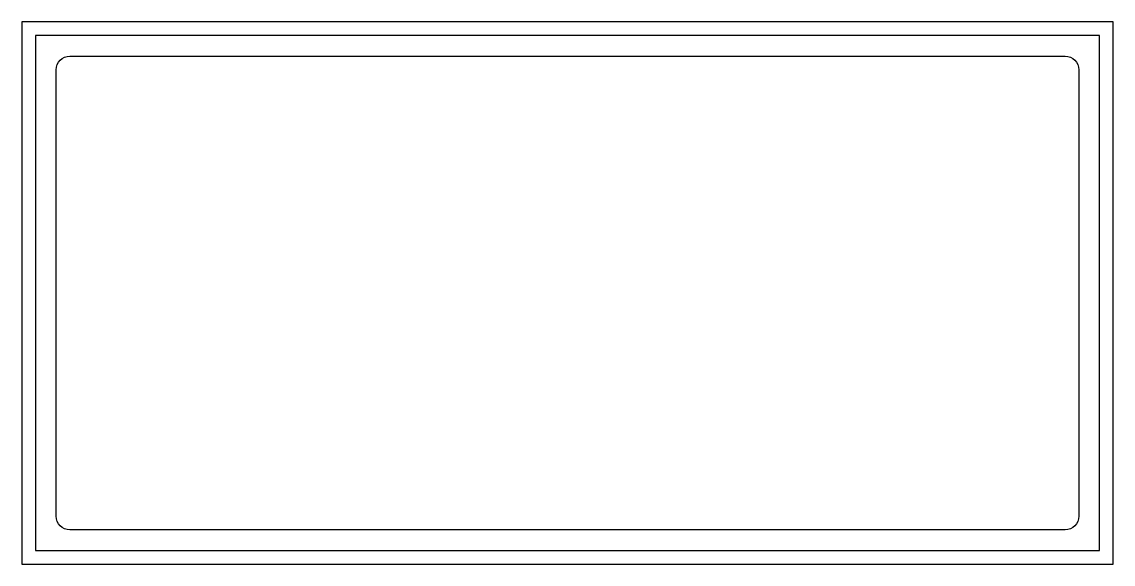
# Model space of a CAD drawing. Header units: millimetres. Extents: x -67 to 92, y -29 to 50.
import ezdxf

# ---------------------------------------------------------------- set-up
doc = ezdxf.new("R2010")
doc.units = ezdxf.units.MM
doc.layers.get('0').update_dxf_attribs({"linetype": 'CONTINUOUS'})

msp = doc.modelspace()

# ---------------------------------------------------------------- linework, layer by layer
for points in [[(92, 50), (-67, 50), (-67, -29), (92, -29)], [(90, 48), (-65, 48), (-65, -27), (90, -27)]]:
    msp.add_lwpolyline(points, close=True)
msp.add_lwpolyline([(85, -24), (-60, -24, -0.414214), (-62, -22), (-62, 43, -0.414214), (-60, 45), (85, 45, -0.414214), (87, 43), (87, -22, -0.414214)], format="xyb", close=True)

doc.saveas('drawing.dxf')
